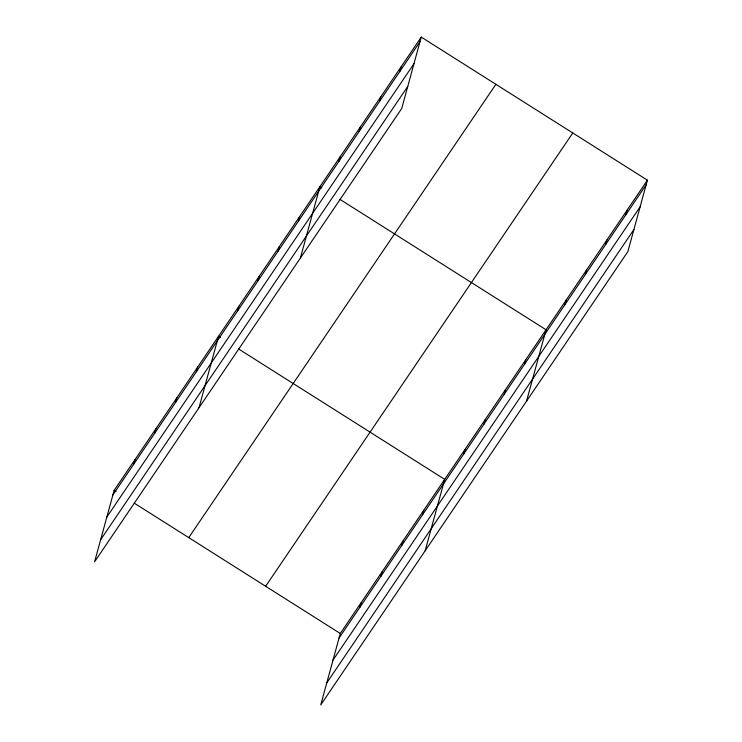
<?xml version="1.0" encoding="UTF-8"?>
<svg xmlns="http://www.w3.org/2000/svg" width="742" height="742" viewBox="0 0 742 742"><rect width="100%" height="100%" fill="white"/><g stroke="black" fill="none" stroke-linecap="round" stroke-linejoin="round"><path stroke-width="1.11" d="M421.252 37.1L114.129 490.406L94.596 561.815L401.719 108.508L421.252 37.1L647.404 180.185L627.871 251.594L320.748 704.9L340.281 633.492L647.404 180.185M133.755 464.177L135.007 459.586M154.642 433.356L155.894 428.755M175.52 402.526L176.781 397.935M196.407 371.705L197.669 367.105M199.014 407.692L218.547 336.284L220.467 337.499M237.561 310.954L238.822 306.363M257.836 281.042L259.088 276.451M278.102 251.121L279.363 246.53M298.377 221.199L299.629 216.608M300.371 258.105L319.904 186.696L321.815 187.902M338.918 161.366L340.17 156.775M359.184 131.445L360.445 126.854M379.459 101.533L380.711 96.933M399.725 71.612L400.986 67.021M359.907 607.262L361.168 602.662M380.794 576.432L382.047 571.841M401.682 545.611L402.934 541.011M422.56 514.781L423.821 510.19M425.166 550.777L444.708 479.369L238.646 349M463.722 454.039L464.974 449.448M483.988 424.118L485.249 419.527M504.263 394.206L505.515 389.606M524.529 364.285L525.79 359.694M526.523 401.181L546.056 329.773L339.994 199.403M565.07 304.452L566.322 299.851M585.345 274.531L586.597 269.94M605.611 244.61L606.863 240.018M625.886 214.688L627.138 210.097M112.867 494.997L420 41.691M106.839 517.053L413.971 63.738M100.624 539.768L407.748 86.462M188.756 537.625L495.888 84.319M265.645 586.273L572.778 132.966M339.02 638.083L646.152 184.777M332.991 660.13L640.123 206.823M326.777 682.853L633.909 229.538M114.129 490.406L116.04 491.621M134.219 503.122L340.281 633.492"/></g></svg>
